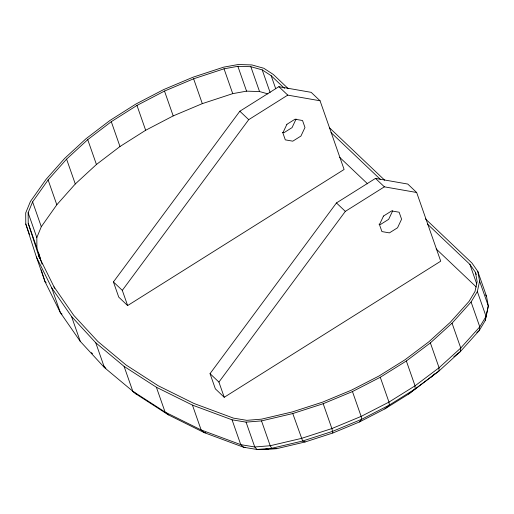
<?xml version="1.0" encoding="UTF-8"?>
<svg xmlns="http://www.w3.org/2000/svg" width="514" height="514" viewBox="0 0 514 514"><rect width="100%" height="100%" fill="white"/><g stroke="black" fill="none" stroke-linecap="round" stroke-linejoin="round"><path stroke-width="0.77" d="M288.129 88.543L273.236 74.401L263.823 68.272L251.886 64.937L238.239 64.526L223.699 67.141L192.981 77.228L163.587 89.622L135.78 104.117L109.855 120.533L86.076 138.671L64.719 158.338L46.074 179.347L30.41 201.501L25.7 212.931L25.79 223.995L36.378 256.949L45.071 281.788L60.395 312.685L80.248 341.354L104.451 367.6L136.242 394.116L168.38 414.862L204.257 432.64L243.675 447.27L256.994 449.474L268.154 449.345L276.628 448.671L305.117 441.969L332.834 433.006L359.504 421.936L384.857 408.9L408.617 394.071L438.937 371.05L460.403 351.525L479.247 330.541L485.216 320.588L488.3 305.965L486.507 296.257L477.808 271.418L471.955 263.052L425.419 218.874M36.378 256.949L51.696 287.846L71.549 316.515L95.752 342.761L124.099 366.398L156.391 387.248L192.448 405.116L232.058 419.816L246.058 422.135L261.51 420.895L292.768 413.552L323.184 403.715L352.456 391.559L380.276 377.257L406.349 360.982L430.372 342.902L452.05 323.184L471.081 302.001L477.352 291.534L479.601 281.126L477.808 271.418M485.216 320.588L488.3 305.965L479.601 281.126M39.533 258.317L28.212 223.269L28.129 212.745L32.6 201.873L48.117 179.932L66.589 159.128L87.733 139.647L111.287 121.683L136.968 105.428L164.499 91.068L193.617 78.796L224.033 68.805L237.866 66.312L250.845 66.711L262.204 69.878L271.161 75.706L284.525 88.389M42.052 264.119L36.912 248.108L36.822 237.584L41.3 226.713L56.816 204.771L75.288 183.967L96.433 164.486L119.98 146.522L145.661 130.267L173.199 115.907L202.31 103.635L232.733 93.644L246.566 91.151L259.544 91.55L267.871 93.869M296.09 119.062L292.055 127.613L283.908 132.74L282.411 132.477M392.702 210.779L388.668 219.33L380.521 224.457L379.017 224.194M113.427 281.935L239.839 111.223L278.877 86.686L311.169 92.34L320.055 100.776L344.11 169.472L127.633 305.567L118.747 297.131L113.427 281.935L122.306 290.365L127.633 305.567M122.306 290.365L248.725 119.659L287.763 95.116L320.055 100.776M210.033 373.652L336.452 202.94L375.49 178.403L407.782 184.057L416.661 192.493L440.723 261.189L224.239 397.283L215.36 388.847L210.033 373.652L218.919 382.082L224.239 397.283M218.919 382.082L345.331 211.376L384.369 186.833L416.661 192.493M359.504 421.936L361.76 419.244L389.316 405.077L415.139 388.957L438.937 371.05L439.072 367.741L430.372 342.902M430.507 377.591L434.574 373.89M384.857 408.9L389.316 405.077L388.976 402.096L380.276 377.257M476.799 332.603L479.247 330.541L479.78 326.84L486.051 316.373L477.352 291.534M453.843 356.767L460.403 351.525L460.75 348.023L452.05 323.184M408.617 394.071L415.139 388.957L415.049 385.821L406.349 360.982M245.274 447.347L243.675 447.27L240.758 444.655L201.141 429.955L165.09 412.087L132.792 391.238L124.099 366.398M276.628 448.671L271.688 448.298L256.994 449.474L254.758 446.974L246.058 422.135M205.857 432.762L204.257 432.64L201.141 429.955L192.448 405.116M265.847 448.966L268.154 449.345M305.117 441.969L302.65 441.018L271.688 448.298L270.203 445.734L261.51 420.895M132.792 391.238L136.242 394.116M168.38 414.862L165.09 412.087L156.391 387.248M62.021 314.086L60.395 312.685L51.696 287.846M46.183 282.758L45.071 281.788L41.223 269.805M329.435 127.748L384.697 180.215M331.01 132.522L380.399 179.412M427.462 224.091L469.88 264.357L475.444 272.317L476.234 274.579M278.877 86.686L287.763 95.116M375.49 178.403L384.369 186.833M339.703 157.361L367.594 183.839M436.161 248.93L476.253 286.992M239.839 111.223L248.725 119.659M336.452 202.94L345.331 211.376M91.441 352.598L92.514 353.76M103.751 365.949L105.89 368.268M485.601 294.972L486.507 296.257M38.743 256.062L53.989 286.812L73.746 315.339L97.827 341.457L126.033 364.979L158.177 385.725L194.054 403.503L233.472 418.133L246.791 420.336L261.485 419.161L292.447 411.881L322.567 402.141L351.557 390.107L379.114 375.94L404.936 359.819L428.727 341.913L450.2 322.387L469.044 301.403L475.013 291.451L477.146 281.55L475.444 272.317M469.88 264.357L476.729 283.927M471.081 302.001L479.78 326.84L460.75 348.023L439.072 367.741L415.049 385.821L388.976 402.096L361.149 416.398L331.883 428.554L301.467 438.391L270.203 445.734L254.758 446.974L240.758 444.655L232.058 419.816M271.161 75.706L275.639 88.498M262.204 69.878L270.107 92.456M250.845 66.711L259.544 91.55M352.456 391.559L361.149 416.398L361.76 419.244L332.77 431.278L302.65 441.018L292.768 413.552M237.866 66.312L246.566 91.151M224.033 68.805L232.733 93.644M323.184 403.715L331.883 428.554L332.834 433.006M193.617 78.796L202.31 103.635M164.499 91.068L173.199 115.907M136.968 105.428L145.661 130.267M111.287 121.683L119.98 146.522M87.733 139.647L96.433 164.486M66.589 159.128L75.288 183.967M48.117 179.932L56.816 204.771M95.752 342.761L104.451 367.6M32.6 201.873L41.3 226.713M71.549 316.515L80.248 341.354M28.129 212.745L36.822 237.584M53.989 286.812L54.516 288.315M28.212 223.269L36.912 248.108M25.79 223.995L29.484 234.532M38.415 252.406L40.375 258.51M286.896 124.324L282.861 132.882L285.302 139.859L292.794 141.17L300.941 136.049L304.975 127.491L302.534 120.514L295.042 119.203L286.896 124.324M383.502 216.041L379.467 224.599L381.915 231.576L389.4 232.887L397.553 227.766L401.582 219.208L399.14 212.231L391.649 210.92L383.502 216.041"/></g></svg>
